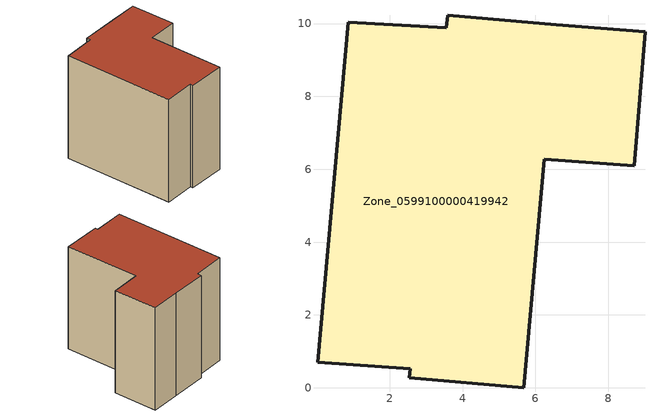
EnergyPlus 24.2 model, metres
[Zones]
Zone_0599100000419942
 floor ground (C_G): 0.86,10.03 3.55,9.89 3.59,10.23 6.57,9.96 9.01,9.78 8.71,6.09 6.24,6.27 5.68,0 2.54,0.28 2.57,0.53 0.02,0.7 z0
 wall outside (C_F): 9.01,9.78 6.57,9.96 3.59,10.23 3.55,9.89 0.86,10.03 0.02,0.7 2.57,0.53 2.54,0.28 5.68,0 6.24,6.27 8.71,6.09 9.01,9.78 z0:8.9
 roof outside (C_R): 3.55,9.89 0.86,10.03 0.02,0.7 2.57,0.53 2.54,0.28 5.68,0 6.24,6.27 8.71,6.09 9.01,9.78 6.57,9.96 3.59,10.23 z8.9
[BUILDING]
Pand.0599100000419942: North Axis=0; Terrain=City; Loads Convergence Tolerance Value=0.04; Temperature Convergence Tolerance Value=0.4; Solar Distribution=FullExterior; Maximum Number of Warmup Days=25; Minimum Number of Warmup Days=1
[Site:Location]
Rotterdam.The.Hague.AP_ZH_NLD Design_Conditions: Latitude=51.96; Longitude=4.45; Time Zone=1; Elevation=-4.5
[SITE:GROUNDTEMPERATURE:BUILDINGSURFACE]
18, 18, 18, 18, 18, 18, 18, 18, 18, 18, 18, 18
[MATERIAL] Thermal Absorptance=0.9; Solar Absorptance=0.7; Visible Absorptance=0.7
Name | Roughness | Thickness | Conductivity | Density | Specific Heat
G.TC.1992-2005 | MediumSmooth | 0.15 | 0.06 | 540 | 1210
F.TC.1992-2005 | Rough | 0.3 | 0.12 | 1920 | 840
R.TC.1992-2005 | MediumRough | 0.2 | 0.08 | 1500 | 1000
[CONSTRUCTION]
C_G: G.TC.1992-2005
C_F: F.TC.1992-2005
C_R: R.TC.1992-2005
[ZONE]
Zone_0599100000419942: Type=1; Multiplier=1; Ceiling Height=Autocalculate; Volume=Autocalculate; Floor Area=autocalculate; Part of Total Floor Area=Yes
[ZONEINFILTRATION:DESIGNFLOWRATE]
Infil_Zone_0599100000419942: Zone or ZoneList or Space or SpaceList=Zone_0599100000419942; Schedule=AlwaysOn; Design Flow Rate Calculation Method=Flow/Area; Flow Rate per Floor Area=0.0015; Constant Term Coefficient=1; Temperature Term Coefficient=0; Velocity Term Coefficient=0; Velocity Squared Term Coefficient=0
[HVACTEMPLATE:ZONE:IDEALLOADSAIRSYSTEM]
Zone_0599100000419942: Maximum Heating Supply Air Temperature=50; Minimum Cooling Supply Air Temperature=13; Maximum Heating Supply Air Humidity Ratio=0.0156; Minimum Cooling Supply Air Humidity Ratio=0.0077; Heating Limit=NoLimit; Cooling Limit=NoLimit; Dehumidification Control Type=ConstantSensibleHeatRatio; Cooling Sensible Heat Ratio=0.7; Dehumidification Setpoint=60; Humidification Control Type=None; Humidification Setpoint=30; Outdoor Air Method=None; Outdoor Air Flow Rate per Person=0.00944; Outdoor Air Flow Rate per Zone Floor Area=0; Outdoor Air Flow Rate per Zone=0; Demand Controlled Ventilation Type=None; Outdoor Air Economizer Type=NoEconomizer; Heat Recovery Type=None; Sensible Heat Recovery Effectiveness=0.7; Latent Heat Recovery Effectiveness=0.65
[ZONECONTROL:THERMOSTAT]
ThermostatControl_Zone_0599100000419942: Zone or ZoneList=Zone_0599100000419942; Control Type Schedule=DualSetpointControlType; Control 1=Thermostat_Zone_0599100000419942; Temperature Difference Between Cutout And Setpoint=0
[THERMOSTATSETPOINT:DUALSETPOINT]
Thermostat_Zone_0599100000419942: Heating Setpoint Temperature Schedule=HeatingSetpoint_Zone_0599100000419942; Cooling Setpoint Temperature Schedule=CoolingSetpoint_Zone_0599100000419942
[SCHEDULE:COMPACT]
HeatingSetpoint_Zone_0599100000419942: Through: 12/31, For: AllDays, Until: 24:00, 21
CoolingSetpoint_Zone_0599100000419942: Through: 12/31, For: AllDays, Until: 24:00, 24
DualSetpointControlType: Through: 12/31, For: AllDays, Until: 24:00, 4
AlwaysOn: Through: 12/31, For: AllDays, Until: 24:00, 1
